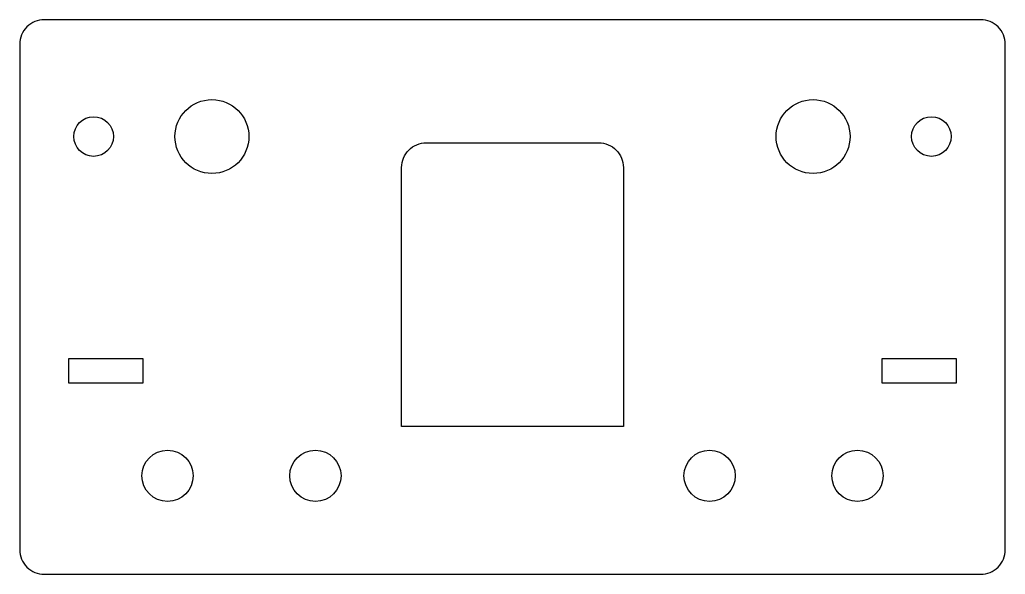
# Model space of a CAD drawing. Header units: inches. Extents: x -0.12 to 4.88, y -2.81 to 0.
import ezdxf

# ---------------------------------------------------------------- set-up
doc = ezdxf.new("R2010")
doc.units = ezdxf.units.IN
doc.header["$MEASUREMENT"] = 0

msp = doc.modelspace()

# ---------------------------------------------------------------- linework, layer by layer
for points in [[(4.875, -2.6899), (4.875, -0.125, 0.414214), (4.75, 0), (0, 0, 0.414214), (-0.125, -0.125), (-0.125, -2.6899, 0.414214), (0, -2.8149), (4.75, -2.8149, 0.414214)], [(2.9375, -0.75), (2.9375, -2.0649), (1.8125, -2.0649), (1.8125, -0.75, -0.414214), (1.9375, -0.625), (2.8125, -0.625, -0.414214)]]:
    msp.add_lwpolyline(points, format="xyb", close=True)
for points in [[(0.125, -1.72), (0.5, -1.72), (0.5, -1.845), (0.125, -1.845)], [(4.625, -1.845), (4.25, -1.845), (4.25, -1.72), (4.625, -1.72)]]:
    msp.add_lwpolyline(points, close=True)
for centre, radius in [((0.85, -0.5931), 0.1875), ((3.9, -0.5931), 0.1875), ((0.25, -0.5931), 0.1005), ((4.5, -0.5931), 0.1005), ((0.625, -2.3149), 0.13), ((1.375, -2.3149), 0.13), ((3.375, -2.3149), 0.13), ((4.125, -2.3149), 0.13)]:
    msp.add_circle(centre, radius)

doc.saveas('drawing.dxf')
